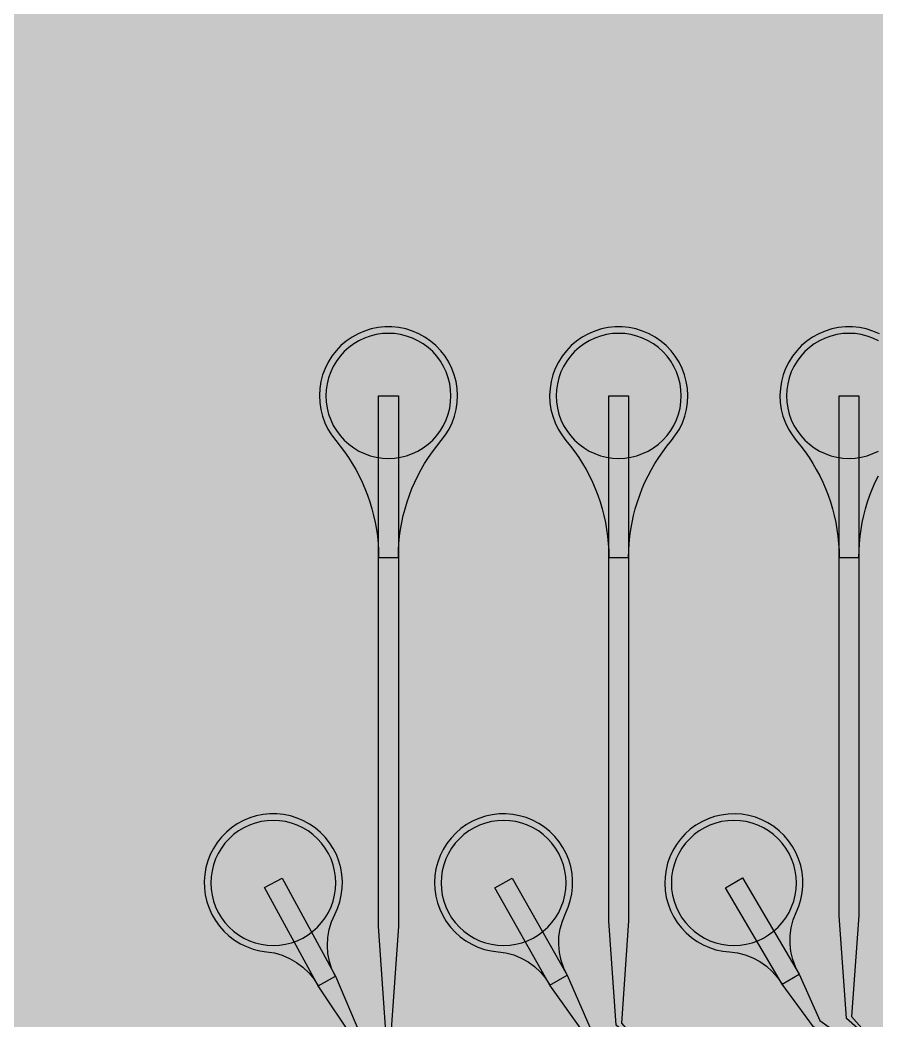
# Model space of a CAD drawing. Header units: metres. Extents: x -7220 to 10980, y -29667 to 1833.
# Drawn here: x 3183 to 4485, y -23992 to -22471 of the extents above; entities that cross this region are included whole.
import ezdxf

# ---------------------------------------------------------------- set-up
doc = ezdxf.new("R2010")
doc.units = ezdxf.units.M
for name, color, linetype in [('Metal1', 4, 'CONTINUOUS'), ('Polyimide', 7, 'CONTINUOUS'), ('Polyimide_Negative', 5, 'CONTINUOUS')]:
    doc.layers.add(name, color=color, linetype=linetype)

msp = doc.modelspace()

# ---------------------------------------------------------------- hatches: boundary and pattern name
at = {"layer": 'Polyimide'}
msp.add_hatch(color=7, dxfattribs=at).paths.add_polyline_path([(4099.4, -13861.6), (4142.6, -14152.8), (4214.2, -14438.4), (4313.4, -14715.5), (4439.2, -14981.7), (4590.6, -15234.2), (4766, -15470.7), (4963.7, -15688.8), (5181.8, -15886.5), (5418.3, -16061.9), (5670.8, -16213.3), (5936.9, -16339.1), (6214.1, -16438.3), (6499.7, -16509.9), (6790.9, -16553.1), (7085, -16567.5), (9980.4, -16567.5), (10058.8, -16571.4), (10136.4, -16582.9), (10212.6, -16601.9), (10286.5, -16628.4), (10357.5, -16662), (10424.8, -16702.3), (10487.9, -16749.1), (10546.1, -16801.8), (10598.8, -16860), (10645.6, -16923), (10685.9, -16990.4), (10719.5, -17061.4), (10745.9, -17135.3), (10765, -17211.4), (10776.5, -17289.1), (10780.4, -17367.5), (10780.4, -21957.3), (10741.6, -22012.9), (10706, -22070.6), (10673.6, -22130.1), (10644.5, -22191.4), (10618.9, -22254.2), (10596.8, -22318.2), (10578.3, -22383.5), (10563.4, -22449.6), (10552.2, -22516.5), (10544.7, -22583.8), (10541, -22651.5), (10541, -22719.3), (10544.7, -22787), (10552.2, -22854.4), (10563.4, -22921.2), (10578.3, -22987.4), (10596.8, -23052.6), (10618.9, -23116.7), (10644.5, -23179.5), (10673.6, -23240.7), (10706, -23300.3), (10741.6, -23357.9), (10780.4, -23413.5), (10780.4, -28667.5), (10776.5, -28745.9), (10765, -28823.6), (10745.9, -28899.7), (10719.5, -28973.6), (10685.9, -29044.6), (10645.6, -29112), (10598.8, -29175), (10546.1, -29233.2), (10487.9, -29285.9), (10424.8, -29332.7), (10357.5, -29373), (10286.5, -29406.6), (10212.6, -29433.1), (10136.4, -29452.1), (10058.8, -29463.6), (9980.4, -29467.5), (-6219.6, -29467.5), (-6298, -29463.6), (-6375.7, -29452.1), (-6451.9, -29433.1), (-6525.8, -29406.6), (-6596.7, -29373), (-6664.1, -29332.7), (-6727.1, -29285.9), (-6785.3, -29233.2), (-6838, -29175), (-6884.8, -29112), (-6925.2, -29044.6), (-6958.7, -28973.6), (-6985.2, -28899.7), (-7004.3, -28823.6), (-7015.8, -28745.9), (-7019.6, -28667.5), (-7019.6, -23426.3), (-6979.4, -23370.1), (-6942.3, -23311.6), (-6908.7, -23251.2), (-6878.5, -23189), (-6851.8, -23125.1), (-6828.8, -23059.9), (-6809.5, -22993.4), (-6794, -22926), (-6782.4, -22857.8), (-6774.6, -22789.1), (-6770.7, -22720), (-6770.7, -22650.8), (-6774.6, -22581.8), (-6782.4, -22513), (-6794, -22444.8), (-6809.5, -22377.4), (-6828.8, -22311), (-6851.8, -22245.7), (-6878.5, -22181.9), (-6908.7, -22119.7), (-6942.3, -22059.2), (-6979.4, -22000.8), (-7019.6, -21944.5), (-7019.6, -17367.5), (-7015.8, -17289.1), (-7004.3, -17211.4), (-6985.2, -17135.3), (-6958.7, -17061.4), (-6925.2, -16990.4), (-6884.8, -16923), (-6838, -16860), (-6785.3, -16801.8), (-6727.1, -16749.1), (-6664.1, -16702.3), (-6596.7, -16662), (-6525.8, -16628.4), (-6451.9, -16601.9), (-6375.7, -16582.9), (-6298, -16571.4), (-6219.6, -16567.5), (-3314, -16567.5), (-3019.9, -16553.1), (-2728.7, -16509.9), (-2443.1, -16438.3), (-2165.9, -16339.1), (-1899.8, -16213.3), (-1647.3, -16061.9), (-1410.8, -15886.5), (-1192.7, -15688.8), (-995, -15470.7), (-819.6, -15234.2), (-668.2, -14981.7), (-542.4, -14715.5), (-443.2, -14438.4), (-371.6, -14152.8), (-328.4, -13861.6), (-314, -13567.5), (-314, -13373.5), (-317.5, -13328.1), (-327.7, -13283.8), (-344.6, -13241.5), (-367.6, -13202.3), (-396.4, -13167), (-430.1, -13136.5), (-468, -13111.4), (-509.3, -13092.3), (-509.3, -13092.3), (-578.2, -13061.3), (-642.2, -13021.2), (-700.3, -12973), (-751.3, -12917.3), (-794.4, -12855.3), (-828.7, -12788.1), (-853.7, -12716.8), (-868.9, -12642.8), (-874, -12567.5), (-868.9, -12492.2), (-853.7, -12418.2), (-828.7, -12346.9), (-794.4, -12279.7), (-751.3, -12217.7), (-700.3, -12162), (-642.2, -12113.8), (-578.2, -12073.7), (-509.3, -12042.7), (-509.3, -12042.7), (-468, -12023.6), (-430.1, -11998.5), (-396.4, -11968), (-367.6, -11932.7), (-344.6, -11893.5), (-327.7, -11851.2), (-317.5, -11806.9), (-314, -11761.5), (-314, -11074.3), (-317.5, -11028.9), (-327.7, -10984.6), (-344.6, -10942.4), (-367.6, -10903.1), (-396.4, -10867.8), (-430.1, -10837.3), (-468, -10812.2), (-509.3, -10793.2), (-509.3, -10793.2), (-578.2, -10762.1), (-642.2, -10722.1), (-700.3, -10673.8), (-751.3, -10618.1), (-794.4, -10556.1), (-828.7, -10488.9), (-853.7, -10417.6), (-868.9, -10343.7), (-874, -10268.3), (-868.9, -10193), (-853.7, -10119), (-828.7, -10047.8), (-794.4, -9980.5), (-751.3, -9918.5), (-700.3, -9862.9), (-642.2, -9814.6), (-578.2, -9774.6), (-509.3, -9743.5), (-509.3, -9743.5), (-468, -9724.5), (-430.1, -9699.4), (-396.4, -9668.8), (-367.6, -9633.5), (-344.6, -9594.3), (-327.7, -9552), (-317.5, -9507.7), (-314, -9462.4), (-314, -8775.1), (-317.5, -8729.8), (-327.7, -8685.5), (-344.6, -8643.2), (-367.6, -8604), (-396.4, -8568.7), (-430.1, -8538.1), (-468, -8513), (-509.3, -8494), (-509.3, -8494), (-578.2, -8462.9), (-642.2, -8422.9), (-700.3, -8374.6), (-751.3, -8319), (-794.4, -8257), (-828.7, -8189.7), (-853.7, -8118.5), (-868.9, -8044.5), (-874, -7969.2), (-868.9, -7893.8), (-853.7, -7819.9), (-828.7, -7748.6), (-794.4, -7681.4), (-751.3, -7619.4), (-700.3, -7563.7), (-642.2, -7515.4), (-578.2, -7475.4), (-509.3, -7444.3), (-509.3, -7444.3), (-468, -7425.3), (-430.1, -7400.2), (-396.4, -7369.7), (-367.6, -7334.4), (-344.6, -7295.1), (-327.7, -7252.9), (-317.5, -7208.6), (-314, -7163.2), (-314, -6476), (-317.5, -6430.6), (-327.7, -6386.3), (-344.6, -6344), (-367.6, -6304.8), (-396.4, -6269.5), (-430.1, -6239), (-468, -6213.9), (-509.3, -6194.8), (-509.3, -6194.8), (-578.2, -6163.8), (-642.2, -6123.7), (-700.3, -6075.5), (-751.3, -6019.8), (-794.4, -5957.8), (-828.7, -5890.6), (-853.7, -5819.3), (-868.9, -5745.3), (-874, -5670), (-868.9, -5594.7), (-853.7, -5520.7), (-828.7, -5449.4), (-794.4, -5382.2), (-751.3, -5320.2), (-700.3, -5264.5), (-642.2, -5216.3), (-578.2, -5176.2), (-509.3, -5145.2), (-509.3, -5145.2), (-468, -5126.1), (-430.1, -5101), (-396.4, -5070.5), (-367.6, -5035.2), (-344.6, -4996), (-327.7, -4953.7), (-317.5, -4909.4), (-314, -4864), (-314, 380), (-314, 1532.5), (-269, 1532.5), (-268.8, 1525.6), (-268.1, 1518.8), (-267, 1512), (-265.4, 1505.3), (-263.4, 1498.7), (-261, 1492.3), (-258.2, 1486.1), (-254.9, 1480), (-251.3, 1474.2), (-247.3, 1468.6), (-242.9, 1463.3), (-238.2, 1458.3), (-233.2, 1453.6), (-227.9, 1449.2), (-222.3, 1445.2), (-216.5, 1441.6), (-210.4, 1438.3), (-204.2, 1435.5), (-197.8, 1433.1), (-191.2, 1431.1), (-184.5, 1429.5), (-177.7, 1428.4), (-170.9, 1427.7), (-164, 1427.5), (-157.1, 1427.7), (-150.3, 1428.4), (-143.5, 1429.5), (-136.8, 1431.1), (-130.2, 1433.1), (-123.8, 1435.5), (-117.6, 1438.3), (-111.5, 1441.6), (-105.7, 1445.2), (-100.1, 1449.2), (-94.8, 1453.6), (-89.8, 1458.3), (-85.1, 1463.3), (-80.7, 1468.6), (-76.7, 1474.2), (-73.1, 1480), (-69.8, 1486.1), (-67, 1492.3), (-64.6, 1498.7), (-62.6, 1505.3), (-61, 1512), (-59.9, 1518.8), (-59.2, 1525.6), (-59, 1532.5), (1786, 1532.5), (3835, 1532.5), (3835.2, 1539), (3835.9, 1545.6), (3836.9, 1552), (3838.4, 1558.4), (3840.3, 1564.6), (3842.6, 1570.8), (3845.3, 1576.7), (3848.4, 1582.5), (3851.9, 1588.1), (3855.7, 1593.4), (3859.8, 1598.4), (3864.3, 1603.2), (3869.1, 1607.7), (3874.1, 1611.8), (3879.4, 1615.6), (3885, 1619.1), (3890.8, 1622.2), (3896.7, 1624.9), (3902.9, 1627.2), (3909.1, 1629.1), (3915.5, 1630.6), (3921.9, 1631.6), (3928.5, 1632.3), (3935, 1632.5), (3941.5, 1632.3), (3948.1, 1631.6), (3954.5, 1630.6), (3960.9, 1629.1), (3967.1, 1627.2), (3973.3, 1624.9), (3979.2, 1622.2), (3985, 1619.1), (3990.6, 1615.6), (3995.9, 1611.8), (4000.9, 1607.7), (4005.7, 1603.2), (4010.2, 1598.4), (4014.3, 1593.4), (4018.1, 1588.1), (4021.6, 1582.5), (4024.7, 1576.7), (4027.4, 1570.8), (4029.7, 1564.6), (4031.6, 1558.4), (4033.1, 1552), (4034.1, 1545.6), (4034.8, 1539), (4035, 1532.5), (4085, 1532.5), (4085, 380), (4085, 330), (4085, -4864), (4088.5, -4909.4), (4098.7, -4953.7), (4115.6, -4996), (4138.6, -5035.2), (4167.4, -5070.5), (4201.1, -5101), (4239, -5126.1), (4280.3, -5145.2), (4280.3, -5145.2), (4349.2, -5176.2), (4413.2, -5216.3), (4471.3, -5264.5), (4522.3, -5320.2), (4565.4, -5382.2), (4599.7, -5449.4), (4624.7, -5520.7), (4639.9, -5594.7), (4645, -5670), (4639.9, -5745.3), (4624.7, -5819.3), (4599.7, -5890.6), (4565.4, -5957.8), (4522.3, -6019.8), (4471.3, -6075.5), (4413.2, -6123.7), (4349.2, -6163.8), (4280.3, -6194.8), (4239, -6213.9), (4201.1, -6239), (4167.4, -6269.5), (4138.6, -6304.8), (4115.6, -6344), (4098.7, -6386.3), (4088.5, -6430.6), (4085, -6476), (4085, -13567.5), (4099.4, -13861.6)])

# ---------------------------------------------------------------- linework, layer by layer
at = {"layer": 'Metal1'}
for points in [[(2333.9, -18191.7), (2333.9, -25246.6), (2363.3, -25276), (9332.5, -25276), (9361.9, -25246.6), (9361.9, -24047.4), (9332.5, -24018), (4472.5, -24018), (4438.9, -23988.7), (4427.9, -23832), (4427.9, -23042.5), (4457.9, -23042.5), (4457.9, -23832), (4446.9, -23985.3), (4473.3, -24016), (9333.3, -24016), (9363.9, -24046.6), (9363.9, -25247.4), (9333.3, -25278), (2362.5, -25278), (2331.9, -25247.4), (2331.9, -18191.7)], [(2338.9, -18191.7), (2338.9, -25241.6), (2368.3, -25271), (9327.5, -25271), (9356.9, -25241.6), (9356.9, -24052.4), (9327.5, -24023), (4438.8, -24023), (4389.1, -24001), (4341.1, -23936.3), (4255, -23790.1), (4280.8, -23774.9), (4367, -23921.1), (4398.6, -23991.3), (4439.4, -24021), (9328.3, -24021), (9358.9, -24051.6), (9358.9, -25242.4), (9328.3, -25273), (2367.5, -25273), (2336.9, -25242.4), (2336.9, -18191.7)], [(2343.9, -18191.7), (2343.9, -25236.6), (2373.3, -25266), (9322.5, -25266), (9351.9, -25236.6), (9351.9, -24057.4), (9322.5, -24028), (4122.5, -24028), (4088.9, -23998.6), (4077.9, -23840), (4077.9, -23042.5), (4107.9, -23042.5), (4107.9, -23840), (4096.9, -23995.4), (4123.3, -24026), (9323.3, -24026), (9353.9, -24056.6), (9353.9, -25237.4), (9323.3, -25268), (2372.5, -25268), (2341.9, -25237.4), (2341.9, -18191.7)], [(2348.9, -18191.7), (2348.9, -25231.6), (2378.3, -25261), (9317.5, -25261), (9346.9, -25231.6), (9346.9, -24062.4), (9317.5, -24033), (4088.8, -24033), (4039.7, -24010.4), (3988.4, -23937.6), (3904.8, -23789.9), (3930.9, -23775.1), (4014.5, -23922.8), (4048.9, -24001.4), (4089.4, -24031), (9318.3, -24031), (9348.9, -24061.6), (9348.9, -25232.4), (9318.3, -25263), (2377.5, -25263), (2346.9, -25232.4), (2346.9, -18191.7)], [(2353.9, -18191.7), (2353.9, -25226.6), (2383.3, -25256), (9312.5, -25256), (9341.9, -25226.6), (9341.9, -24067.4), (9312.5, -24038), (3772.5, -24038), (3738.9, -24008.6), (3727.9, -23848), (3727.9, -23042.5), (3757.9, -23042.5), (3757.9, -23848), (3746.8, -24005.4), (3773.3, -24036), (9313.3, -24036), (9343.9, -24066.6), (9343.9, -25227.4), (9313.3, -25258), (2382.5, -25258), (2351.9, -25227.4), (2351.9, -18191.7)], [(2358.9, -18191.7), (2358.9, -25221.6), (2388.3, -25251), (9307.5, -25251), (9336.9, -25221.6), (9336.9, -24072.4), (9307.5, -24043), (3738.8, -24043), (3690.3, -24019.9), (3635.8, -23938.7), (3554.7, -23789.7), (3581.1, -23775.3), (3662.2, -23924.4), (3699.2, -24011.4), (3739.4, -24041), (9308.3, -24041), (9338.9, -24071.6), (9338.9, -25222.4), (9308.3, -25253), (2387.5, -25253), (2356.9, -25222.4), (2356.9, -18191.7)], [(4489, -22948.2), (4479.2, -22944), (4469.1, -22940.8), (4458.7, -22938.7), (4448.2, -22937.6), (4437.6, -22937.6), (4427, -22938.7), (4416.6, -22940.8), (4406.5, -22944), (4396.8, -22948.2), (4387.5, -22953.3), (4378.8, -22959.3), (4370.7, -22966.2), (4363.4, -22973.9), (4356.9, -22982.3), (4351.2, -22991.3), (4346.5, -23000.8), (4342.8, -23010.7), (4340.1, -23020.9), (4338.5, -23031.4), (4337.9, -23042), (4338.4, -23052.6), (4339.9, -23063.1), (4342.5, -23073.4), (4346.1, -23083.3), (4350.8, -23092.9), (4356.3, -23101.9), (4362.7, -23110.4), (4369.5, -23118.7), (4376, -23127.3), (4382.1, -23136.1), (4387.8, -23145.1), (4393.2, -23154.4), (4398.3, -23163.9), (4402.9, -23173.6), (4407.2, -23183.4), (4411.1, -23193.4), (4414.6, -23203.6), (4417.7, -23213.9), (4420.4, -23224.2), (4422.7, -23234.7), (4424.5, -23245.3), (4426, -23255.9), (4427, -23266.6), (4427.7, -23277.3), (4427.9, -23288.1), (4457.9, -23288.1), (4457.9, -23288.1), (4458.1, -23277.3), (4458.7, -23266.6), (4459.8, -23255.9), (4461.2, -23245.3), (4463.1, -23234.7), (4465.4, -23224.2), (4468.1, -23213.9), (4471.2, -23203.6), (4474.7, -23193.4), (4478.6, -23183.4), (4482.8, -23173.6), (4487.5, -23163.9)]]:
    msp.add_lwpolyline(points, dxfattribs=at)
for points in [[(3757.9, -23288.1), (3758.1, -23277.3), (3758.7, -23266.6), (3759.8, -23255.9), (3761.2, -23245.3), (3763.1, -23234.7), (3765.4, -23224.2), (3768.1, -23213.9), (3771.2, -23203.6), (3774.7, -23193.4), (3778.6, -23183.4), (3782.8, -23173.6), (3787.5, -23163.9), (3792.5, -23154.4), (3797.9, -23145.1), (3803.7, -23136.1), (3809.8, -23127.3), (3816.2, -23118.7), (3823, -23110.4), (3829.4, -23101.9), (3835, -23092.9), (3839.6, -23083.3), (3843.2, -23073.4), (3845.8, -23063.1), (3847.4, -23052.6), (3847.9, -23042), (3847.3, -23031.4), (3845.6, -23020.9), (3842.9, -23010.7), (3839.2, -23000.8), (3834.5, -22991.3), (3828.9, -22982.3), (3822.4, -22973.9), (3815, -22966.2), (3807, -22959.3), (3798.3, -22953.3), (3789, -22948.2), (3779.2, -22944), (3769.1, -22940.8), (3758.7, -22938.7), (3748.2, -22937.6), (3737.6, -22937.6), (3727, -22938.7), (3716.6, -22940.8), (3706.5, -22944), (3696.8, -22948.2), (3687.5, -22953.3), (3678.8, -22959.3), (3670.7, -22966.2), (3663.4, -22973.9), (3656.9, -22982.3), (3651.2, -22991.3), (3646.5, -23000.8), (3642.8, -23010.7), (3640.1, -23020.9), (3638.5, -23031.4), (3637.9, -23042), (3638.4, -23052.6), (3639.9, -23063.1), (3642.5, -23073.4), (3646.1, -23083.3), (3650.8, -23092.9), (3656.3, -23101.9), (3662.7, -23110.4), (3669.5, -23118.7), (3676, -23127.3), (3682.1, -23136.1), (3687.8, -23145.1), (3693.2, -23154.4), (3698.3, -23163.9), (3702.9, -23173.6), (3707.2, -23183.4), (3711.1, -23193.4), (3714.6, -23203.6), (3717.7, -23213.9), (3720.4, -23224.2), (3722.7, -23234.7), (3724.5, -23245.3), (3726, -23255.9), (3727, -23266.6), (3727.7, -23277.3), (3727.9, -23288.1), (3757.9, -23288.1)], [(4107.9, -23288.1), (4108.1, -23277.3), (4108.7, -23266.6), (4109.8, -23255.9), (4111.2, -23245.3), (4113.1, -23234.7), (4115.4, -23224.2), (4118.1, -23213.9), (4121.2, -23203.6), (4124.7, -23193.4), (4128.6, -23183.4), (4132.8, -23173.6), (4137.5, -23163.9), (4142.5, -23154.4), (4147.9, -23145.1), (4153.7, -23136.1), (4159.8, -23127.3), (4166.2, -23118.7), (4173, -23110.4), (4179.4, -23101.9), (4185, -23092.9), (4189.6, -23083.3), (4193.2, -23073.4), (4195.8, -23063.1), (4197.4, -23052.6), (4197.9, -23042), (4197.3, -23031.4), (4195.6, -23020.9), (4192.9, -23010.7), (4189.2, -23000.8), (4184.5, -22991.3), (4178.9, -22982.3), (4172.4, -22973.9), (4165, -22966.2), (4157, -22959.3), (4148.3, -22953.3), (4139, -22948.2), (4129.2, -22944), (4119.1, -22940.8), (4108.7, -22938.7), (4098.2, -22937.6), (4087.6, -22937.6), (4077, -22938.7), (4066.6, -22940.8), (4056.5, -22944), (4046.8, -22948.2), (4037.5, -22953.3), (4028.8, -22959.3), (4020.7, -22966.2), (4013.4, -22973.9), (4006.9, -22982.3), (4001.2, -22991.3), (3996.5, -23000.8), (3992.8, -23010.7), (3990.1, -23020.9), (3988.5, -23031.4), (3987.9, -23042), (3988.4, -23052.6), (3989.9, -23063.1), (3992.5, -23073.4), (3996.1, -23083.3), (4000.8, -23092.9), (4006.3, -23101.9), (4012.7, -23110.4), (4019.5, -23118.7), (4026, -23127.3), (4032.1, -23136.1), (4037.8, -23145.1), (4043.2, -23154.4), (4048.3, -23163.9), (4052.9, -23173.6), (4057.2, -23183.4), (4061.1, -23193.4), (4064.6, -23203.6), (4067.7, -23213.9), (4070.4, -23224.2), (4072.7, -23234.7), (4074.5, -23245.3), (4076, -23255.9), (4077, -23266.6), (4077.7, -23277.3), (4077.9, -23288.1), (4107.9, -23288.1)], [(3662.2, -23924.4), (3657, -23913.4), (3653.2, -23901.8), (3650.9, -23889.8), (3650, -23877.7), (3650.6, -23865.5), (3652.7, -23853.5), (3656.2, -23841.8), (3661.2, -23830.7), (3665.5, -23821.2), (3668.9, -23811.2), (3671.2, -23801), (3672.6, -23790.6), (3672.8, -23780.2), (3672.1, -23769.7), (3670.3, -23759.4), (3667.5, -23749.3), (3663.7, -23739.5), (3658.9, -23730.2), (3653.2, -23721.4), (3646.7, -23713.2), (3639.4, -23705.7), (3631.4, -23698.9), (3622.8, -23693), (3613.6, -23688), (3603.9, -23683.9), (3593.9, -23680.8), (3583.6, -23678.7), (3573.2, -23677.6), (3562.7, -23677.6), (3552.3, -23678.7), (3542, -23680.7), (3532, -23683.8), (3522.4, -23687.9), (3513.1, -23692.9), (3504.5, -23698.8), (3496.5, -23705.5), (3489.1, -23713), (3482.6, -23721.2), (3476.9, -23730), (3472.1, -23739.4), (3468.3, -23749.1), (3465.5, -23759.2), (3463.7, -23769.5), (3462.9, -23780), (3463.2, -23790.4), (3464.5, -23800.8), (3466.8, -23811.1), (3470.2, -23821), (3474.5, -23830.5), (3479.8, -23839.6), (3485.9, -23848.1), (3492.8, -23855.9), (3500.5, -23863.1), (3508.9, -23869.4), (3517.9, -23874.8), (3527.3, -23879.3), (3537.2, -23882.9), (3547.3, -23885.5), (3557.7, -23887), (3569.7, -23888.9), (3581.4, -23892.3), (3592.6, -23897.1), (3603.2, -23903.2), (3612.9, -23910.5), (3621.7, -23918.9), (3629.4, -23928.4), (3635.8, -23938.7), (3662.2, -23924.4)], [(4014.5, -23922.8), (4009.2, -23911.9), (4005.2, -23900.3), (4002.7, -23888.4), (4001.6, -23876.3), (4002, -23864.1), (4003.9, -23852.1), (4007.2, -23840.4), (4012, -23829.1), (4016.1, -23819.5), (4019.3, -23809.5), (4021.5, -23799.3), (4022.7, -23788.9), (4022.8, -23778.4), (4021.9, -23768), (4019.9, -23757.7), (4016.9, -23747.6), (4012.9, -23737.9), (4008, -23728.7), (4002.2, -23720), (3995.6, -23711.9), (3988.1, -23704.5), (3980, -23697.9), (3971.3, -23692.1), (3962, -23687.2), (3952.3, -23683.3), (3942.2, -23680.4), (3931.9, -23678.4), (3921.5, -23677.6), (3911, -23677.7), (3900.6, -23678.9), (3890.3, -23681.2), (3880.4, -23684.4), (3870.8, -23688.7), (3861.7, -23693.8), (3853.1, -23699.9), (3845.2, -23706.7), (3838, -23714.4), (3831.6, -23722.7), (3826.1, -23731.6), (3821.4, -23741), (3817.8, -23750.8), (3815.1, -23760.9), (3813.5, -23771.3), (3812.9, -23781.7), (3813.3, -23792.2), (3814.8, -23802.6), (3817.3, -23812.7), (3820.8, -23822.6), (3825.3, -23832.1), (3830.7, -23841.1), (3837, -23849.5), (3844.1, -23857.2), (3851.9, -23864.2), (3860.4, -23870.3), (3869.4, -23875.6), (3878.9, -23880), (3888.8, -23883.4), (3899, -23885.8), (3909.4, -23887.2), (3921.5, -23888.9), (3933.3, -23892), (3944.5, -23896.6), (3955.2, -23902.5), (3965, -23909.7), (3973.9, -23918), (3981.8, -23927.4), (3988.4, -23937.6), (4014.5, -23922.8)], [(4367, -23921.1), (4361.5, -23910.2), (4357.3, -23898.8), (4354.5, -23886.9), (4353.2, -23874.8), (4353.4, -23862.6), (4355.1, -23850.5), (4358.2, -23838.8), (4362.8, -23827.5), (4366.8, -23817.8), (4369.8, -23807.7), (4371.8, -23797.5), (4372.8, -23787), (4372.7, -23776.5), (4371.6, -23766.1), (4369.4, -23755.9), (4366.3, -23745.9), (4362.1, -23736.3), (4357.1, -23727.1), (4351.1, -23718.5), (4344.3, -23710.5), (4336.7, -23703.2), (4328.5, -23696.8), (4319.6, -23691.2), (4310.3, -23686.4), (4300.5, -23682.7), (4290.4, -23679.9), (4280.1, -23678.2), (4269.6, -23677.5), (4259.1, -23677.9), (4248.7, -23679.3), (4238.5, -23681.7), (4228.6, -23685.1), (4219.1, -23689.5), (4210.1, -23694.8), (4201.6, -23701), (4193.9, -23708), (4186.8, -23715.8), (4180.6, -23724.2), (4175.2, -23733.2), (4170.7, -23742.7), (4167.2, -23752.6), (4164.8, -23762.7), (4163.3, -23773.1), (4162.9, -23783.6), (4163.5, -23794), (4165.2, -23804.4), (4167.9, -23814.5), (4171.6, -23824.3), (4176.2, -23833.7), (4181.8, -23842.6), (4188.2, -23850.9), (4195.4, -23858.5), (4203.3, -23865.3), (4211.9, -23871.3), (4221.1, -23876.5), (4230.7, -23880.7), (4240.6, -23883.9), (4250.9, -23886.1), (4261.3, -23887.3), (4273.4, -23888.8), (4285.2, -23891.8), (4296.6, -23896.1), (4307.3, -23901.9), (4317.3, -23908.9), (4326.3, -23917), (4334.3, -23926.2), (4341.1, -23936.3), (4367, -23921.1)]]:
    msp.add_lwpolyline(points, close=True, dxfattribs=at)
at = {"layer": 'Polyimide_Negative'}
for points in [[(3837.9, -23042.5), (3837.4, -23033.2), (3836, -23024), (3833.8, -23014.9), (3830.6, -23006.1), (3826.7, -22997.7), (3821.9, -22989.7), (3816.3, -22982.2), (3810.1, -22975.3), (3803.1, -22969.1), (3795.7, -22963.5), (3787.7, -22958.7), (3779.2, -22954.7), (3770.5, -22951.6), (3761.4, -22949.3), (3752.2, -22948), (3742.9, -22947.5), (3733.6, -22948), (3724.3, -22949.3), (3715.3, -22951.6), (3706.5, -22954.7), (3698.1, -22958.7), (3690.1, -22963.5), (3682.6, -22969.1), (3675.7, -22975.3), (3669.4, -22982.2), (3663.9, -22989.7), (3659.1, -22997.7), (3655.1, -23006.1), (3652, -23014.9), (3649.7, -23024), (3648.3, -23033.2), (3647.9, -23042.5), (3648.3, -23051.8), (3649.7, -23061), (3652, -23070.1), (3655.1, -23078.9), (3659.1, -23087.3), (3663.9, -23095.3), (3669.4, -23102.8), (3675.7, -23109.7), (3682.6, -23115.9), (3690.1, -23121.5), (3698.1, -23126.3), (3706.5, -23130.3), (3715.3, -23133.4), (3724.3, -23135.7), (3733.6, -23137), (3742.9, -23137.5), (3752.2, -23137), (3761.4, -23135.7), (3770.5, -23133.4), (3779.2, -23130.3), (3787.7, -23126.3), (3795.7, -23121.5), (3803.1, -23115.9), (3810.1, -23109.7), (3816.3, -23102.8), (3821.9, -23095.3), (3826.7, -23087.3), (3830.6, -23078.9), (3833.8, -23070.1), (3836, -23061), (3837.4, -23051.8), (3837.9, -23042.5)], [(4187.9, -23042.5), (4187.4, -23033.2), (4186, -23024), (4183.8, -23014.9), (4180.6, -23006.1), (4176.7, -22997.7), (4171.9, -22989.7), (4166.3, -22982.2), (4160.1, -22975.3), (4153.1, -22969.1), (4145.7, -22963.5), (4137.7, -22958.7), (4129.2, -22954.7), (4120.5, -22951.6), (4111.4, -22949.3), (4102.2, -22948), (4092.9, -22947.5), (4083.6, -22948), (4074.3, -22949.3), (4065.3, -22951.6), (4056.5, -22954.7), (4048.1, -22958.7), (4040.1, -22963.5), (4032.6, -22969.1), (4025.7, -22975.3), (4019.4, -22982.2), (4013.9, -22989.7), (4009.1, -22997.7), (4005.1, -23006.1), (4002, -23014.9), (3999.7, -23024), (3998.3, -23033.2), (3997.9, -23042.5), (3998.3, -23051.8), (3999.7, -23061), (4002, -23070.1), (4005.1, -23078.9), (4009.1, -23087.3), (4013.9, -23095.3), (4019.4, -23102.8), (4025.7, -23109.7), (4032.6, -23115.9), (4040.1, -23121.5), (4048.1, -23126.3), (4056.5, -23130.3), (4065.3, -23133.4), (4074.3, -23135.7), (4083.6, -23137), (4092.9, -23137.5), (4102.2, -23137), (4111.4, -23135.7), (4120.5, -23133.4), (4129.2, -23130.3), (4137.7, -23126.3), (4145.7, -23121.5), (4153.1, -23115.9), (4160.1, -23109.7), (4166.3, -23102.8), (4171.9, -23095.3), (4176.7, -23087.3), (4180.6, -23078.9), (4183.8, -23070.1), (4186, -23061), (4187.4, -23051.8), (4187.9, -23042.5)], [(3662.9, -23782.5), (3662.4, -23773.2), (3661, -23764), (3658.8, -23754.9), (3655.6, -23746.1), (3651.7, -23737.7), (3646.9, -23729.7), (3641.3, -23722.2), (3635.1, -23715.3), (3628.1, -23709.1), (3620.7, -23703.5), (3612.7, -23698.7), (3604.2, -23694.7), (3595.5, -23691.6), (3586.4, -23689.3), (3577.2, -23688), (3567.9, -23687.5), (3558.6, -23688), (3549.3, -23689.3), (3540.3, -23691.6), (3531.5, -23694.7), (3523.1, -23698.7), (3515.1, -23703.5), (3507.6, -23709.1), (3500.7, -23715.3), (3494.4, -23722.2), (3488.9, -23729.7), (3484.1, -23737.7), (3480.1, -23746.1), (3477, -23754.9), (3474.7, -23764), (3473.3, -23773.2), (3472.9, -23782.5), (3473.3, -23791.8), (3474.7, -23801), (3477, -23810.1), (3480.1, -23818.9), (3484.1, -23827.3), (3488.9, -23835.3), (3494.4, -23842.8), (3500.7, -23849.7), (3507.6, -23855.9), (3515.1, -23861.5), (3523.1, -23866.3), (3531.5, -23870.3), (3540.3, -23873.4), (3549.3, -23875.7), (3558.6, -23877), (3567.9, -23877.5), (3577.2, -23877), (3586.4, -23875.7), (3595.5, -23873.4), (3604.2, -23870.3), (3612.7, -23866.3), (3620.7, -23861.5), (3628.1, -23855.9), (3635.1, -23849.7), (3641.3, -23842.8), (3646.9, -23835.3), (3651.7, -23827.3), (3655.6, -23818.9), (3658.8, -23810.1), (3661, -23801), (3662.4, -23791.8), (3662.9, -23782.5)], [(4012.9, -23782.5), (4012.4, -23773.2), (4011, -23764), (4008.8, -23754.9), (4005.6, -23746.1), (4001.7, -23737.7), (3996.9, -23729.7), (3991.3, -23722.2), (3985.1, -23715.3), (3978.1, -23709.1), (3970.7, -23703.5), (3962.7, -23698.7), (3954.2, -23694.7), (3945.5, -23691.6), (3936.4, -23689.3), (3927.2, -23688), (3917.9, -23687.5), (3908.6, -23688), (3899.3, -23689.3), (3890.3, -23691.6), (3881.5, -23694.7), (3873.1, -23698.7), (3865.1, -23703.5), (3857.6, -23709.1), (3850.7, -23715.3), (3844.4, -23722.2), (3838.9, -23729.7), (3834.1, -23737.7), (3830.1, -23746.1), (3827, -23754.9), (3824.7, -23764), (3823.3, -23773.2), (3822.9, -23782.5), (3823.3, -23791.8), (3824.7, -23801), (3827, -23810.1), (3830.1, -23818.9), (3834.1, -23827.3), (3838.9, -23835.3), (3844.4, -23842.8), (3850.7, -23849.7), (3857.6, -23855.9), (3865.1, -23861.5), (3873.1, -23866.3), (3881.5, -23870.3), (3890.3, -23873.4), (3899.3, -23875.7), (3908.6, -23877), (3917.9, -23877.5), (3927.2, -23877), (3936.4, -23875.7), (3945.5, -23873.4), (3954.2, -23870.3), (3962.7, -23866.3), (3970.7, -23861.5), (3978.1, -23855.9), (3985.1, -23849.7), (3991.3, -23842.8), (3996.9, -23835.3), (4001.7, -23827.3), (4005.6, -23818.9), (4008.8, -23810.1), (4011, -23801), (4012.4, -23791.8), (4012.9, -23782.5)], [(4362.9, -23782.5), (4362.4, -23773.2), (4361, -23764), (4358.8, -23754.9), (4355.6, -23746.1), (4351.7, -23737.7), (4346.9, -23729.7), (4341.3, -23722.2), (4335.1, -23715.3), (4328.1, -23709.1), (4320.7, -23703.5), (4312.7, -23698.7), (4304.2, -23694.7), (4295.5, -23691.6), (4286.4, -23689.3), (4277.2, -23688), (4267.9, -23687.5), (4258.6, -23688), (4249.3, -23689.3), (4240.3, -23691.6), (4231.5, -23694.7), (4223.1, -23698.7), (4215.1, -23703.5), (4207.6, -23709.1), (4200.7, -23715.3), (4194.4, -23722.2), (4188.9, -23729.7), (4184.1, -23737.7), (4180.1, -23746.1), (4177, -23754.9), (4174.7, -23764), (4173.3, -23773.2), (4172.9, -23782.5), (4173.3, -23791.8), (4174.7, -23801), (4177, -23810.1), (4180.1, -23818.9), (4184.1, -23827.3), (4188.9, -23835.3), (4194.4, -23842.8), (4200.7, -23849.7), (4207.6, -23855.9), (4215.1, -23861.5), (4223.1, -23866.3), (4231.5, -23870.3), (4240.3, -23873.4), (4249.3, -23875.7), (4258.6, -23877), (4267.9, -23877.5), (4277.2, -23877), (4286.4, -23875.7), (4295.5, -23873.4), (4304.2, -23870.3), (4312.7, -23866.3), (4320.7, -23861.5), (4328.1, -23855.9), (4335.1, -23849.7), (4341.3, -23842.8), (4346.9, -23835.3), (4351.7, -23827.3), (4355.6, -23818.9), (4358.8, -23810.1), (4361, -23801), (4362.4, -23791.8), (4362.9, -23782.5)]]:
    msp.add_lwpolyline(points, close=True, dxfattribs=at)
msp.add_lwpolyline([(4487.7, -22958.7), (4479.2, -22954.7), (4470.5, -22951.6), (4461.4, -22949.3), (4452.2, -22948), (4442.9, -22947.5), (4433.6, -22948), (4424.3, -22949.3), (4415.3, -22951.6), (4406.5, -22954.7), (4398.1, -22958.7), (4390.1, -22963.5), (4382.6, -22969.1), (4375.7, -22975.3), (4369.4, -22982.2), (4363.9, -22989.7), (4359.1, -22997.7), (4355.1, -23006.1), (4352, -23014.9), (4349.7, -23024), (4348.3, -23033.2), (4347.9, -23042.5), (4348.3, -23051.8), (4349.7, -23061), (4352, -23070.1), (4355.1, -23078.9), (4359.1, -23087.3), (4363.9, -23095.3), (4369.4, -23102.8), (4375.7, -23109.7), (4382.6, -23115.9), (4390.1, -23121.5), (4398.1, -23126.3), (4406.5, -23130.3), (4415.3, -23133.4), (4424.3, -23135.7), (4433.6, -23137), (4442.9, -23137.5), (4452.2, -23137), (4461.4, -23135.7), (4470.5, -23133.4), (4479.2, -23130.3), (4487.7, -23126.3)], dxfattribs=at)

doc.saveas('drawing.dxf')
